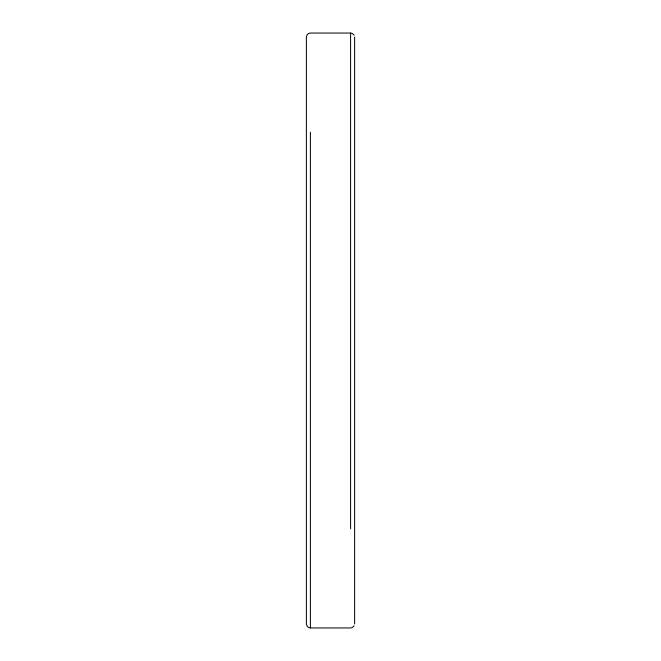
<?xml version="1.0" encoding="UTF-8"?>
<svg xmlns="http://www.w3.org/2000/svg" width="661" height="661" viewBox="0 0 661 661"><rect width="100%" height="100%" fill="white"/><g stroke="black" fill="none" stroke-linecap="round" stroke-linejoin="round"><path stroke-width="0.99" d="M354.164 625.777L352.338 627.553L350.594 627.95L310.406 627.95L308.662 627.553L307.175 626.322L306.382 623.934L306.382 37.066L307.175 34.678L308.662 33.447L310.406 33.05L350.594 33.05L352.338 33.447L354.164 35.223M354.618 37.066L354.618 623.934M350.594 33.05L350.594 528.8M310.406 132.2L310.406 627.95"/></g></svg>
